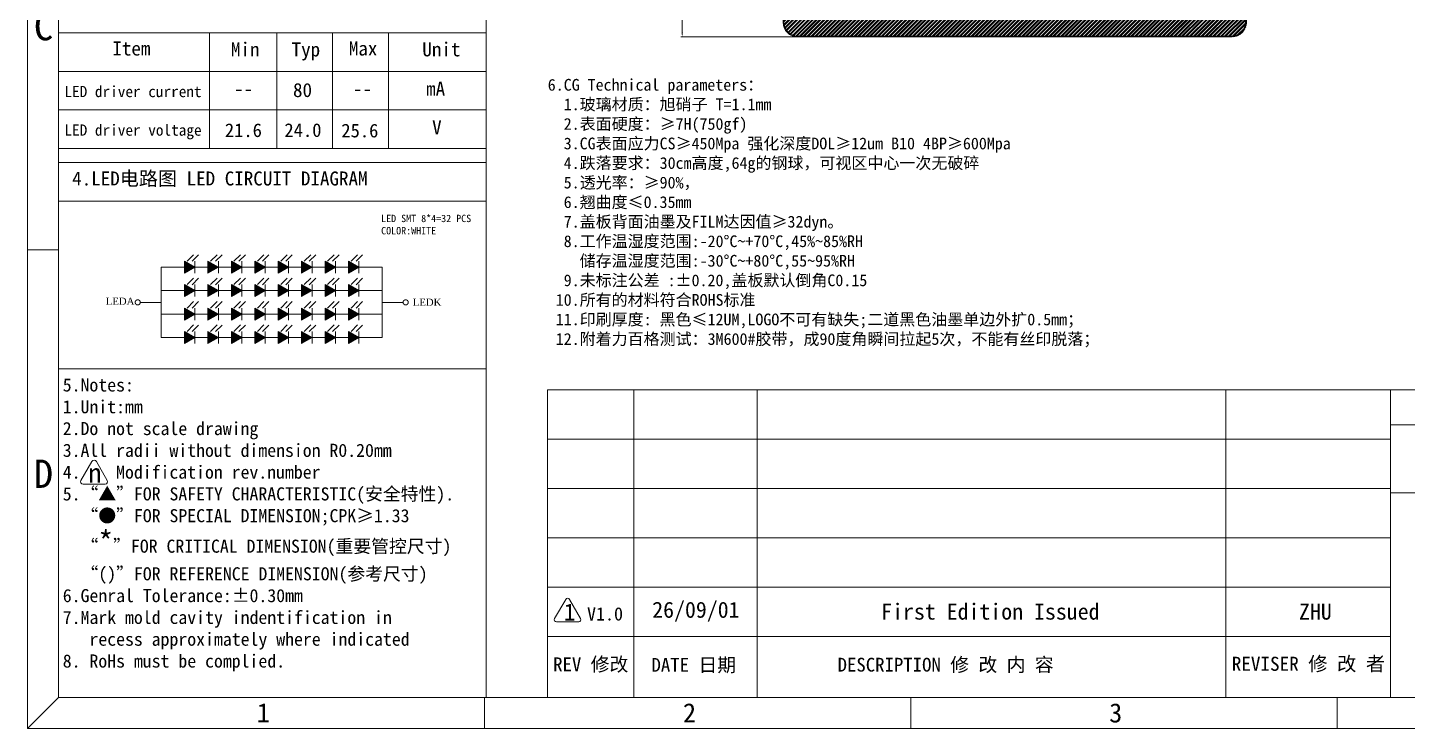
# Model space of a CAD drawing. Header units: millimetres. Extents: x 1065 to 1969, y -17351 to -16712.
# Drawn here: x 1064.9 to 1541.5, y -17351.2 to -17109.2 of the extents above; entities that cross this region are included whole.
import ezdxf

# ---------------------------------------------------------------- set-up
doc = ezdxf.new("R2010")
doc.units = ezdxf.units.MM
doc.header["$PDMODE"] = 35
doc.layers.get('0').update_dxf_attribs({"lineweight": 20})
for name, color, linetype, lineweight in [('FPC', 1, 'Continuous', 13), ('LCD', 4, 'Continuous', 15), ('SPEC', 253, 'Continuous', 0), ('图框', 7, 'Continuous', 30)]:
    doc.layers.add(name, color=color, linetype=linetype, lineweight=lineweight)
doc.layers.add('下线银浆', color=1, linetype='Continuous')
doc.styles.add('RD', font='ROMAND.shx')
doc.styles.add('ROMANS', font='ROMANS.shx')
doc.styles.add('宋体', font='')
doc.styles.add('文字', font='')
doc.styles.get('宋体').set_extended_font_data('SimSun')
doc.styles.get('文字').set_extended_font_data('SimSun')
doc.dimstyles.new('DIM', dxfattribs={"dimtxt": 2, "dimasz": 1.5, "dimexe": 0.5, "dimexo": 0.5, "dimgap": 0.5, "dimtad": 0, "dimzin": 9, "dimdsep": 46, "dimtxsty": 'ROMANS', "dimcen": 0, "dimclrd": 3, "dimclre": 3, "dimclrt": 2, "dimadec": 0, "dimazin": 0, "dimtp": 0.01, "dimtm": 0.01, "dimtfac": 0.8, "dimtmove": 0, "dimatfit": 3, "dimfxl": 1, "dimtolj": 1, "dimlwd": 18, "dimlwe": 18, "dimarcsym": 0})
doc.dimstyles.new('SH', dxfattribs={"dimscale": 1.4, "dimtxt": 2.5, "dimasz": 2.5, "dimexe": 1.25, "dimexo": 0.625, "dimtad": 0, "dimdec": 1, "dimzin": 0, "dimdsep": 46, "dimtxsty": 'RD', "dimcen": 2.5, "dimadec": 0, "dimazin": 0, "dimtfac": 0.6, "dimtdec": 4, "dimtmove": 0, "dimatfit": 3, "dimfxl": 1, "dimtolj": 1, "dimarcsym": 0})

# ---------------------------------------------------------------- blocks, each defined once
blk = doc.blocks.new('*D28')
at = {"color": 3, "linetype": 'Continuous', "lineweight": 18}
for p, q in [((1331.02, -16862.4), (1290.52, -16862.4)), ((1291.02, -16863.9), (1291.02, -16962.42)), ((1291.02, -17110.9), (1291.02, -17012.37))]:
    blk.add_line(p, q, dxfattribs=at)
at = {"color": 3, "lineweight": 18}
blk.add_line((1331.08, -17112.4), (1290.52, -17112.4), dxfattribs=at)
at = {"color": 3, "lineweight": 5}
for points in [[(1290.77, -16863.9), (1291.27, -16863.9), (1291.02, -16862.4)], [(1290.77, -17110.9), (1291.27, -17110.9), (1291.02, -17112.4)]]:
    blk.add_solid(points, dxfattribs=at)
at = {"layer": 'Defpoints', "color": 0, "lineweight": 5}
for p in [(1291.02, -16862.4), (1331.52, -16862.4), (1331.58, -17112.4)]:
    blk.add_point(p, dxfattribs=at)
at = {"color": 2, "insert": (1291.02, -16987.4), "char_height": 4, "attachment_point": 5, "rotation": 90, "style": 'ROMANS'}
blk.add_mtext('\\A1;250%%P0.1 CG OD', dxfattribs=at)

msp = doc.modelspace()

# ---------------------------------------------------------------- hatches: boundary and pattern name
h = msp.add_hatch()
h.set_pattern_fill('ANSI32', color=8, scale=0.1)
h.set_pattern_definition([(45, (-455.9367, 11.4647), (-0.67351921, 0.67351921), []), (45, (-455.4877, 11.4647), (-0.67351921, 0.67351921), [])])
h.paths.add_polyline_path([(1485.871, -16867.397, 0.4142136), (1480.871, -16862.397), (1330.871, -16862.397, 0.4142136), (1325.871, -16867.397), (1325.871, -17107.397, 0.4142136), (1330.871, -17112.397), (1480.871, -17112.397, 0.4142136), (1485.871, -17107.397)])
h.paths.add_polyline_path([(1473.871, -17095.997), (1337.871, -17095.997), (1337.871, -16878.797), (1473.871, -16878.797)], flags=16)
at = {"layer": '下线银浆'}
for points in [[(1119.148, -17189.857), (1119.148, -17193.993), (1122.729, -17191.925)], [(1127.235, -17189.857), (1127.235, -17193.993), (1130.816, -17191.925)], [(1135.322, -17189.857), (1135.322, -17193.993), (1138.903, -17191.925)], [(1143.409, -17189.857), (1143.409, -17193.993), (1146.99, -17191.925)], [(1151.496, -17189.857), (1151.496, -17193.993), (1155.077, -17191.925)], [(1159.583, -17189.857), (1159.583, -17193.993), (1163.164, -17191.925)], [(1167.67, -17189.857), (1167.67, -17193.993), (1171.251, -17191.925)], [(1175.757, -17189.857), (1175.757, -17193.993), (1179.338, -17191.925)], [(1119.148, -17197.944), (1119.148, -17202.08), (1122.729, -17200.012)], [(1127.235, -17197.944), (1127.235, -17202.08), (1130.816, -17200.012)], [(1135.322, -17197.944), (1135.322, -17202.08), (1138.903, -17200.012)], [(1143.409, -17197.944), (1143.409, -17202.08), (1146.99, -17200.012)], [(1151.496, -17197.944), (1151.496, -17202.08), (1155.077, -17200.012)], [(1159.583, -17197.944), (1159.583, -17202.08), (1163.164, -17200.012)], [(1167.67, -17197.944), (1167.67, -17202.08), (1171.251, -17200.012)], [(1175.757, -17197.944), (1175.757, -17202.08), (1179.338, -17200.012)], [(1119.148, -17206.031), (1119.148, -17210.167), (1122.729, -17208.099)], [(1127.235, -17206.031), (1127.235, -17210.167), (1130.816, -17208.099)], [(1135.322, -17206.031), (1135.322, -17210.167), (1138.903, -17208.099)], [(1143.409, -17206.031), (1143.409, -17210.167), (1146.99, -17208.099)], [(1151.496, -17206.031), (1151.496, -17210.167), (1155.077, -17208.099)], [(1159.583, -17206.031), (1159.583, -17210.167), (1163.164, -17208.099)], [(1167.67, -17206.031), (1167.67, -17210.167), (1171.251, -17208.099)], [(1175.757, -17206.031), (1175.757, -17210.167), (1179.338, -17208.099)], [(1119.148, -17214.118), (1119.148, -17218.254), (1122.729, -17216.186)], [(1127.235, -17214.118), (1127.235, -17218.254), (1130.816, -17216.186)], [(1135.322, -17214.118), (1135.322, -17218.254), (1138.903, -17216.186)], [(1143.409, -17214.118), (1143.409, -17218.254), (1146.99, -17216.186)], [(1151.496, -17214.118), (1151.496, -17218.254), (1155.077, -17216.186)], [(1159.583, -17214.118), (1159.583, -17218.254), (1163.164, -17216.186)], [(1167.67, -17214.118), (1167.67, -17218.254), (1171.251, -17216.186)], [(1175.757, -17214.118), (1175.757, -17218.254), (1179.338, -17216.186)]]:
    msp.add_hatch(color=7, dxfattribs=at).paths.add_polyline_path(points)

# ---------------------------------------------------------------- linework, layer by layer
at = {"color": 0, "lineweight": 0}
for p, q in [((1223.32, -17340.505), (1223.32, -16911.279)), ((1223.281, -17218.025), (1223.281, -17093.191)), ((1223.32, -17150.92), (1223.32, -17097.686)), ((1075.599, -17110.995), (1223.32, -17110.995)), ((1075.599, -17124.303), (1223.32, -17124.303)), ((1075.599, -17137.612), (1223.32, -17137.612)), ((1075.599, -17150.92), (1223.32, -17150.92)), ((1075.599, -17155.755), (1223.32, -17155.755)), ((1075.599, -17169.064), (1223.32, -17169.064)), ((1075.599, -17227.003), (1223.32, -17227.003))]:
    msp.add_line(p, q, dxfattribs=at)
at = {"color": 0, "linetype": 'Continuous', "lineweight": 0}
for p, q in [((1127.79, -17110.995), (1127.79, -17150.92)), ((1127.79, -17110.995), (1127.79, -17150.92)), ((1150.978, -17110.995), (1150.978, -17150.92)), ((1170.293, -17110.995), (1170.293, -17150.92)), ((1189.608, -17110.995), (1189.608, -17150.92))]:
    msp.add_line(p, q, dxfattribs=at)
at = {"color": 8}
msp.add_lwpolyline([(1330.871, -17112.397), (1480.871, -17112.397, 0.4142136), (1485.871, -17107.397), (1485.871, -16867.397, 0.4142136), (1480.871, -16862.397), (1330.871, -16862.397, 0.4142136), (1325.871, -16867.397), (1325.871, -17107.397, 0.4142136)], format="xyb", close=True, dxfattribs=at)
at = {"color": 2}
msp.add_lwpolyline([(1485.571, -16868.728), (1485.571, -16867.397, 0.4142136), (1480.871, -16862.697), (1330.871, -16862.697, 0.4142136), (1326.171, -16867.397), (1326.171, -17107.397, 0.4142136), (1330.871, -17112.097), (1480.871, -17112.097, 0.4142136), (1485.571, -17107.397), (1485.571, -16874.728, -0.4142136), (1486.071, -16874.228), (1490.071, -16874.228, 0.4142136), (1490.571, -16873.728), (1490.571, -16869.728, 0.4142136), (1490.071, -16869.228), (1486.071, -16869.228, -0.4142136)], format="xyb", close=True, dxfattribs=at)
at = {"layer": 'FPC', "color": 7}
for p, q in [((1187.425, -17191.925), (1111.061, -17191.925)), ((1111.061, -17191.925), (1111.061, -17216.186)), ((1187.425, -17191.925), (1187.425, -17216.186)), ((1187.425, -17200.012), (1111.061, -17200.012)), ((1111.061, -17204.056), (1103.86, -17204.056)), ((1187.425, -17204.056), (1194.626, -17204.056)), ((1187.425, -17208.099), (1111.061, -17208.099)), ((1187.425, -17216.186), (1111.061, -17216.186))]:
    msp.add_line(p, q, dxfattribs=at)
at = {"layer": 'SPEC', "color": 7}
for p, q in [((1122.729, -17191.925), (1119.148, -17189.857)), ((1119.148, -17189.857), (1119.148, -17193.993)), ((1122.729, -17191.925), (1119.148, -17193.993)), ((1122.729, -17189.857), (1122.729, -17193.993)), ((1130.816, -17191.925), (1127.235, -17189.857)), ((1127.235, -17189.857), (1127.235, -17193.993)), ((1130.816, -17191.925), (1127.235, -17193.993)), ((1130.816, -17189.857), (1130.816, -17193.993)), ((1138.903, -17191.925), (1135.322, -17189.857)), ((1135.322, -17189.857), (1135.322, -17193.993)), ((1138.903, -17191.925), (1135.322, -17193.993)), ((1138.903, -17189.857), (1138.903, -17193.993)), ((1146.99, -17191.925), (1143.409, -17189.857)), ((1143.409, -17189.857), (1143.409, -17193.993)), ((1146.99, -17191.925), (1143.409, -17193.993)), ((1146.99, -17189.857), (1146.99, -17193.993)), ((1155.077, -17191.925), (1151.496, -17189.857)), ((1151.496, -17189.857), (1151.496, -17193.993)), ((1155.077, -17191.925), (1151.496, -17193.993)), ((1155.077, -17189.857), (1155.077, -17193.993)), ((1163.164, -17191.925), (1159.583, -17189.857)), ((1159.583, -17189.857), (1159.583, -17193.993)), ((1163.164, -17191.925), (1159.583, -17193.993)), ((1163.164, -17189.857), (1163.164, -17193.993)), ((1171.251, -17191.925), (1167.67, -17189.857)), ((1167.67, -17189.857), (1167.67, -17193.993)), ((1171.251, -17191.925), (1167.67, -17193.993)), ((1171.251, -17189.857), (1171.251, -17193.993)), ((1179.338, -17191.925), (1175.757, -17189.857)), ((1175.757, -17189.857), (1175.757, -17193.993)), ((1179.338, -17191.925), (1175.757, -17193.993)), ((1179.338, -17189.857), (1179.338, -17193.993)), ((1122.729, -17200.012), (1119.148, -17197.944)), ((1119.148, -17197.944), (1119.148, -17202.08)), ((1122.729, -17197.944), (1122.729, -17202.08)), ((1130.816, -17200.012), (1127.235, -17197.944)), ((1127.235, -17197.944), (1127.235, -17202.08)), ((1130.816, -17197.944), (1130.816, -17202.08)), ((1138.903, -17200.012), (1135.322, -17197.944)), ((1135.322, -17197.944), (1135.322, -17202.08)), ((1138.903, -17197.944), (1138.903, -17202.08)), ((1146.99, -17200.012), (1143.409, -17197.944)), ((1143.409, -17197.944), (1143.409, -17202.08)), ((1146.99, -17197.944), (1146.99, -17202.08)), ((1155.077, -17200.012), (1151.496, -17197.944)), ((1151.496, -17197.944), (1151.496, -17202.08)), ((1155.077, -17197.944), (1155.077, -17202.08)), ((1163.164, -17200.012), (1159.583, -17197.944)), ((1159.583, -17197.944), (1159.583, -17202.08)), ((1163.164, -17197.944), (1163.164, -17202.08)), ((1171.251, -17200.012), (1167.67, -17197.944)), ((1167.67, -17197.944), (1167.67, -17202.08)), ((1171.251, -17197.944), (1171.251, -17202.08)), ((1179.338, -17200.012), (1175.757, -17197.944)), ((1175.757, -17197.944), (1175.757, -17202.08)), ((1179.338, -17197.944), (1179.338, -17202.08)), ((1122.729, -17200.012), (1119.148, -17202.08)), ((1130.816, -17200.012), (1127.235, -17202.08)), ((1138.903, -17200.012), (1135.322, -17202.08)), ((1146.99, -17200.012), (1143.409, -17202.08)), ((1155.077, -17200.012), (1151.496, -17202.08)), ((1163.164, -17200.012), (1159.583, -17202.08)), ((1171.251, -17200.012), (1167.67, -17202.08)), ((1179.338, -17200.012), (1175.757, -17202.08)), ((1122.729, -17208.099), (1119.148, -17206.031)), ((1119.148, -17206.031), (1119.148, -17210.167)), ((1122.729, -17206.031), (1122.729, -17210.167)), ((1130.816, -17208.099), (1127.235, -17206.031)), ((1127.235, -17206.031), (1127.235, -17210.167)), ((1130.816, -17206.031), (1130.816, -17210.167)), ((1138.903, -17208.099), (1135.322, -17206.031)), ((1135.322, -17206.031), (1135.322, -17210.167)), ((1138.903, -17206.031), (1138.903, -17210.167)), ((1146.99, -17208.099), (1143.409, -17206.031)), ((1143.409, -17206.031), (1143.409, -17210.167)), ((1146.99, -17206.031), (1146.99, -17210.167)), ((1155.077, -17208.099), (1151.496, -17206.031)), ((1151.496, -17206.031), (1151.496, -17210.167)), ((1155.077, -17206.031), (1155.077, -17210.167)), ((1163.164, -17208.099), (1159.583, -17206.031)), ((1159.583, -17206.031), (1159.583, -17210.167)), ((1163.164, -17206.031), (1163.164, -17210.167)), ((1171.251, -17208.099), (1167.67, -17206.031)), ((1167.67, -17206.031), (1167.67, -17210.167)), ((1171.251, -17206.031), (1171.251, -17210.167)), ((1179.338, -17208.099), (1175.757, -17206.031)), ((1175.757, -17206.031), (1175.757, -17210.167)), ((1179.338, -17206.031), (1179.338, -17210.167)), ((1122.729, -17208.099), (1119.148, -17210.167)), ((1130.816, -17208.099), (1127.235, -17210.167)), ((1138.903, -17208.099), (1135.322, -17210.167)), ((1146.99, -17208.099), (1143.409, -17210.167)), ((1155.077, -17208.099), (1151.496, -17210.167)), ((1163.164, -17208.099), (1159.583, -17210.167)), ((1171.251, -17208.099), (1167.67, -17210.167)), ((1179.338, -17208.099), (1175.757, -17210.167)), ((1122.729, -17216.186), (1119.148, -17214.118)), ((1119.148, -17214.118), (1119.148, -17218.254)), ((1122.729, -17216.186), (1119.148, -17218.254)), ((1122.729, -17214.118), (1122.729, -17218.254)), ((1130.816, -17216.186), (1127.235, -17214.118)), ((1127.235, -17214.118), (1127.235, -17218.254)), ((1130.816, -17216.186), (1127.235, -17218.254)), ((1130.816, -17214.118), (1130.816, -17218.254)), ((1138.903, -17216.186), (1135.322, -17214.118)), ((1135.322, -17214.118), (1135.322, -17218.254)), ((1138.903, -17216.186), (1135.322, -17218.254)), ((1138.903, -17214.118), (1138.903, -17218.254)), ((1146.99, -17216.186), (1143.409, -17214.118)), ((1143.409, -17214.118), (1143.409, -17218.254)), ((1146.99, -17216.186), (1143.409, -17218.254)), ((1146.99, -17214.118), (1146.99, -17218.254)), ((1155.077, -17216.186), (1151.496, -17214.118)), ((1151.496, -17214.118), (1151.496, -17218.254)), ((1155.077, -17216.186), (1151.496, -17218.254)), ((1155.077, -17214.118), (1155.077, -17218.254)), ((1163.164, -17216.186), (1159.583, -17214.118)), ((1159.583, -17214.118), (1159.583, -17218.254)), ((1163.164, -17216.186), (1159.583, -17218.254)), ((1163.164, -17214.118), (1163.164, -17218.254)), ((1171.251, -17216.186), (1167.67, -17214.118)), ((1167.67, -17214.118), (1167.67, -17218.254)), ((1171.251, -17216.186), (1167.67, -17218.254)), ((1171.251, -17214.118), (1171.251, -17218.254)), ((1179.338, -17216.186), (1175.757, -17214.118)), ((1175.757, -17214.118), (1175.757, -17218.254)), ((1179.338, -17216.186), (1175.757, -17218.254)), ((1179.338, -17214.118), (1179.338, -17218.254))]:
    msp.add_line(p, q, dxfattribs=at)
at = {"layer": 'SPEC', "color": 7, "const_width": 0.355}
for points in [[(1103.86, -17204.056, -1), (1102.087, -17204.056, -1)], [(1196.399, -17204.056, -1), (1194.626, -17204.056, -1)]]:
    msp.add_lwpolyline(points, format="xyb", close=True, dxfattribs=at)
at = {"layer": '图框', "color": 0, "lineweight": 0}
for p, q in [((1075.599, -17093.191), (1075.599, -17218.025)), ((1075.599, -17097.686), (1075.599, -17150.92)), ((1075.599, -17129.139), (1075.599, -17340.505)), ((1064.941, -17185.953), (1075.599, -17185.953)), ((1244.527, -17234.262), (1244.527, -17340.505)), ((1244.527, -17234.262), (1535.597, -17234.262)), ((1274.323, -17340.505), (1274.323, -17234.262)), ((1316.887, -17340.505), (1316.887, -17234.262)), ((1478.786, -17340.505), (1478.786, -17234.262)), ((1535.597, -17246.385), (1657.017, -17246.385)), ((1244.527, -17251.288), (1535.597, -17251.288)), ((1244.527, -17268.314), (1535.597, -17268.314)), ((1535.597, -17265.236), (1535.597, -17340.505)), ((1535.597, -17269.83), (1657.017, -17269.83)), ((1244.527, -17285.34), (1535.597, -17285.34)), ((1244.527, -17302.366), (1535.597, -17302.366)), ((1244.527, -17319.392), (1535.597, -17319.392)), ((1075.599, -17340.505), (1064.941, -17351.164)), ((1207.849, -17340.505), (1535.597, -17340.505)), ((1222.791, -17351.164), (1222.791, -17340.505)), ((1369.983, -17351.164), (1369.983, -17340.505)), ((1517.175, -17351.164), (1517.175, -17340.505))]:
    msp.add_line(p, q, dxfattribs=at)
for points in [[(1064.941, -16711.64), (1969.41, -16711.64), (1969.41, -17351.164), (1064.941, -17351.164)], [(1075.599, -16722.299), (1958.751, -16722.299), (1958.751, -17340.505), (1075.599, -17340.505)], [(1535.597, -17234.262), (1657.017, -17234.262), (1657.017, -17340.505), (1535.597, -17340.505)]]:
    msp.add_lwpolyline(points, close=True, dxfattribs=at)
at = {"layer": '图框', "lineweight": 0}
msp.add_lwpolyline([(1083.354, -17265.538), (1087.142, -17258.976, -0.5773503), (1088.68, -17258.976), (1092.468, -17265.538, -0.5773503), (1091.699, -17266.87), (1084.123, -17266.87, -0.5773503)], format="xyb", close=True, dxfattribs=at)
at = {"layer": '图框', "color": 2, "lineweight": 0}
msp.add_lwpolyline([(1250.785, -17306.625), (1246.954, -17313.26, 0.5773503), (1247.613, -17314.402), (1255.275, -17314.402, 0.5773503), (1255.934, -17313.26), (1252.103, -17306.625, 0.5773503)], format="xyb", close=True, dxfattribs=at)

# ---------------------------------------------------------------- texts
at = {"color": 7, "lineweight": -3, "insert": (1244.582, -17126.913), "char_height": 4.05, "width": 838.9208, "attachment_point": 1, "style": '宋体'}
msp.add_mtext('{\\C0;6.CG Technical parameters：\\P  1.玻璃材质：旭硝子 T=1.1mm\\P  2.表面硬度：≥7H\\C256;(750gf)\\C0;\\P  3.CG表面应力CS≥450Mpa 强化深度DOL≥12um \\C256;B10 4BP≥600Mpa\\C0;\\P  4.跌落要求：30cm高度,64g的钢球，可视区中心一次无破碎\\P  5.透光率：≥90%，\\P  6.翘曲度≤0.35mm\\P  7.盖板背面油墨及FILM达因值≥32dyn。\\P  8.工作温湿度范围:-20°C~+70°C,45%~85%RH\\P    储存温湿度范围:-30°C~+80°C,55~95%RH\\P  9.未标注公差 :±0.20,盖板默认倒角C0.15\\P 10.所有的材料符合ROHS标准 \\P 11.\\C256;印刷厚度: 黑色≤12UM,LOGO不可有缺失;二道黑色油墨单边外扩0.5mm；\\P 12.附着力百格测试：3M600#胶带，成90度角瞬间拉起5次，不能有丝印脱落；}', dxfattribs=at)
at = {"color": 2, "insert": (1187.04, -17177.219), "char_height": 2.540419, "width": 36.94984, "attachment_point": 4, "style": '宋体'}
msp.add_mtext('{\\C0;LED\\fSimSun|b0|i0|c186|p54; \\fSimSun|b0|i0|c134|p54;SMT\\fSimSun|b0|i0|c186|p54; \\fSimSun|b0|i0|c134|p54;8*4=32\\fSimSun|b0|i0|c186|p54; \\fSimSun|b0|i0|c134|p54;PCS\\fSimSun|b0|i0|c186|p54;\\P\\fSimSun|b0|i0|c134|p54;COLOR:WHITE}', dxfattribs=at)
at = {"color": 0, "lineweight": 0, "attachment_point": 5, "style": '宋体'}
for s, insert, char_height, width in [('REV 修改', (1259.425, -17329.296), 4.7647, 49.41072), ('DATE 日期', (1295.017, -17329.503), 4.7647, 49.0274), ('DESCRIPTION 修 改 内 容', (1381.996, -17329.442), 4.76469, 203.57452), ('REVISER 修 改 者', (1507.285, -17329.135), 4.86176, 96.70162)]:
    msp.add_mtext(s, dxfattribs=dict(at, insert=insert, char_height=char_height, width=width))
at = {"layer": 'LCD', "color": 2, "lineweight": 0, "attachment_point": 1, "style": '宋体'}
for s, insert, char_height, width in [('{\\C0;Item}', (1094.2, -17113.978), 4.8354, 161.52341), ('{\\C0;Min}', (1135.179, -17114.312), 4.8354, 161.52341), ('{\\C0;Typ}', (1156.112, -17114.312), 4.8354, 161.52341), ('{\\C0;Max}', (1175.877, -17113.978), 4.8354, 161.52341), ('{\\C0;Unit}', (1201.276, -17114.277), 4.8354, 161.52341), ('{\\C0;LED driver current}', (1077.669, -17129.334), 3.86833, 161.52341), ('{\\C0;--}', (1136.24, -17127.884), 4.8354, 161.52341), ('80', (1156.602, -17128.338), 4.8354, 161.52341), ('{\\C0;--}', (1177.316, -17127.884), 4.8354, 161.52341), ('{\\C0;  mA}', (1195.994, -17127.884), 4.8354, 161.52341), ('{\\C0;LED driver voltage}', (1077.669, -17142.643), 3.86833, 161.52341), ('{\\C0; }21.6', (1129.869, -17142.274), 4.70279, 157.0932), ('{\\C0; } 24.0', (1147.244, -17142.235), 4.70279, 157.0932), ('25.6', (1173.293, -17142.394), 4.7028, 157.0932), ('{\\C0;  V}', (1198.067, -17141.192), 4.8354, 161.52341), ('{\\fSimSun|b1|i0|c134|p2;\\C0;4.LED电路图 LED CIRCUIT DIAGRAM}', (1080.331, -17158.871), 4.83541, 161.52341), ('{\\C0;5.Notes:\\P1.Unit:mm\\P2.Do not scale drawing\\P3.All radii without dimension R0.20mm\\P4.    Modification rev.number\\P5.“▲”FOR SAFETY CHARACTERISTIC(安全特性).\\P  “●”FOR SPECIAL DIMENSION;CPK≥1.33\\P  “\\H1.667x;*\\H0.6002x;”FOR CRITICAL DIMENSION(重要管控尺寸)\\P  “()”FOR REFERENCE DIMENSION(参考尺寸) \\P6.Genral Tolerance:±0.30mm\\P7.Mark\\fSimSun|b0|i0|c136|p2; \\fSimSun|b0|i0|c134|p2;mold\\fSimSun|b0|i0|c136|p2; \\fSimSun|b0|i0|c134|p2;cavity\\fSimSun|b0|i0|c136|p2; \\fSimSun|b0|i0|c134|p2;indentification\\fSimSun|b0|i0|c136|p2; \\fSimSun|b0|i0|c134|p2;in\\fSimSun|b0|i0|c136|p2; \\fSimSun|b0|i0|c134|p2;\\P   recess\\fSimSun|b0|i0|c136|p2; \\fSimSun|b0|i0|c134|p2;approximately\\fSimSun|b0|i0|c136|p2; \\fSimSun|b0|i0|c134|p2;where\\fSimSun|b0|i0|c136|p2; \\fSimSun|b0|i0|c134|p2;indicated\\P8. RoHs must be complied.}', (1077.084, -17230.321), 4.513052, 150.32373)]:
    msp.add_mtext(s, dxfattribs=dict(at, insert=insert, char_height=char_height, width=width))
at = {"layer": '下线银浆', "color": 7, "char_height": 2.45251, "width": 9.8537, "attachment_point": 1}
for s, insert in [('{\\fTimes New Roman|b0|i0|c0|p18;LEDA}', (1091.943, -17202.438)), ('{\\fTimes New Roman|b0|i0|c0|p18;LED\\fTimes New Roman|b0|i0|c186|p18;K}', (1197.966, -17202.785))]:
    msp.add_mtext(s, dxfattribs=dict(at, insert=insert))
at = {"layer": '图框', "color": 0, "lineweight": 0, "style": '文字'}
for s, height, p in [('C', 9.792, (1067.087, -17113.577)), ('D', 9.792, (1067.087, -17268.129)), ('1', 6.631, (1144.099, -17349.11)), ('2', 6.631, (1291.291, -17349.11)), ('3', 6.631, (1438.483, -17349.11))]:
    msp.add_text(s, height=height, dxfattribs=at).set_placement(p)
at = {"layer": '图框', "lineweight": 0, "insert": (1085.914, -17259.642), "char_height": 6.657, "attachment_point": 1, "style": '宋体'}
msp.add_mtext('n', dxfattribs=at)
at = {"layer": '图框', "color": 2, "lineweight": 0, "attachment_point": 5, "style": '宋体'}
for s, insert, char_height, width in [('26/09/01', (1295.741, -17310.879), 5.5423, 42.5647), ('First Edition Issued', (1397.436, -17310.879), 5.54228, 203.57452), ('ZHU', (1509.69, -17310.879), 5.5423, 51.81365)]:
    msp.add_mtext(s, dxfattribs=dict(at, insert=insert, char_height=char_height, width=width))
at = {"layer": '图框', "color": 2, "lineweight": 0, "insert": (1250.16, -17308.048), "char_height": 5.86921, "attachment_point": 1, "style": '宋体'}
msp.add_mtext('1 {\\H0.7783x;V1.0}', dxfattribs=at)

# ---------------------------------------------------------------- dimensions: what is measured, and where the dimension line sits
dim = msp.add_linear_dim(base=(1291.025, -16862.397), p1=(1331.585, -17112.397), p2=(1331.519, -16862.397), angle=90, text='<>%%P0.1 CG OD', dimstyle='DIM', override={"dimtxt": 4, "dimfxl": 0.8})
dim.commit()
dim.dimension.update_dxf_attribs({"geometry": '*D28', "text_midpoint": (1291.025, -16987.397)})

# ---------------------------------------------------------------- leaders
at = {"layer": 'SPEC', "color": 7}
for points in [[(1122.277, -17187.605), (1120.036, -17189.846)], [(1124.015, -17187.624), (1121.773, -17189.865)], [(1130.364, -17187.605), (1128.123, -17189.846)], [(1132.102, -17187.624), (1129.86, -17189.865)], [(1138.451, -17187.605), (1136.21, -17189.846)], [(1140.189, -17187.624), (1137.948, -17189.865)], [(1146.538, -17187.605), (1144.297, -17189.846)], [(1148.276, -17187.624), (1146.035, -17189.865)], [(1154.625, -17187.605), (1152.384, -17189.846)], [(1156.363, -17187.624), (1154.122, -17189.865)], [(1162.712, -17187.605), (1160.471, -17189.846)], [(1164.45, -17187.624), (1162.209, -17189.865)], [(1170.799, -17187.605), (1168.558, -17189.846)], [(1172.537, -17187.624), (1170.296, -17189.865)], [(1178.886, -17187.605), (1176.645, -17189.846)], [(1180.624, -17187.624), (1178.383, -17189.865)], [(1122.277, -17195.692), (1120.036, -17197.933)], [(1124.015, -17195.711), (1121.773, -17197.952)], [(1130.364, -17195.692), (1128.123, -17197.933)], [(1132.102, -17195.711), (1129.86, -17197.952)], [(1138.451, -17195.692), (1136.21, -17197.933)], [(1140.189, -17195.711), (1137.948, -17197.952)], [(1146.538, -17195.692), (1144.297, -17197.933)], [(1148.276, -17195.711), (1146.035, -17197.952)], [(1154.625, -17195.692), (1152.384, -17197.933)], [(1156.363, -17195.711), (1154.122, -17197.952)], [(1162.712, -17195.692), (1160.471, -17197.933)], [(1164.45, -17195.711), (1162.209, -17197.952)], [(1170.799, -17195.692), (1168.558, -17197.933)], [(1172.537, -17195.711), (1170.296, -17197.952)], [(1178.886, -17195.692), (1176.645, -17197.933)], [(1180.624, -17195.711), (1178.383, -17197.952)], [(1122.277, -17203.779), (1120.036, -17206.02)], [(1124.015, -17203.798), (1121.773, -17206.039)], [(1130.364, -17203.779), (1128.123, -17206.02)], [(1132.102, -17203.798), (1129.86, -17206.039)], [(1138.451, -17203.779), (1136.21, -17206.02)], [(1140.189, -17203.798), (1137.948, -17206.039)], [(1146.538, -17203.779), (1144.297, -17206.02)], [(1148.276, -17203.798), (1146.035, -17206.039)], [(1154.625, -17203.779), (1152.384, -17206.02)], [(1156.363, -17203.798), (1154.122, -17206.039)], [(1162.712, -17203.779), (1160.471, -17206.02)], [(1164.45, -17203.798), (1162.209, -17206.039)], [(1170.799, -17203.779), (1168.558, -17206.02)], [(1172.537, -17203.798), (1170.296, -17206.039)], [(1178.886, -17203.779), (1176.645, -17206.02)], [(1180.624, -17203.798), (1178.383, -17206.039)], [(1122.277, -17211.866), (1120.036, -17214.107)], [(1124.015, -17211.885), (1121.773, -17214.126)], [(1130.364, -17211.866), (1128.123, -17214.107)], [(1132.102, -17211.885), (1129.86, -17214.126)], [(1138.451, -17211.866), (1136.21, -17214.107)], [(1140.189, -17211.885), (1137.948, -17214.126)], [(1146.538, -17211.866), (1144.297, -17214.107)], [(1148.276, -17211.885), (1146.035, -17214.126)], [(1154.625, -17211.866), (1152.384, -17214.107)], [(1156.363, -17211.885), (1154.122, -17214.126)], [(1162.712, -17211.866), (1160.471, -17214.107)], [(1164.45, -17211.885), (1162.209, -17214.126)], [(1170.799, -17211.866), (1168.558, -17214.107)], [(1172.537, -17211.885), (1170.296, -17214.126)], [(1178.886, -17211.866), (1176.645, -17214.107)], [(1180.624, -17211.885), (1178.383, -17214.126)]]:
    msp.add_leader(points, dimstyle='SH', override={"dimscale": 0.25, "dimasz": 2, "dimtoh": 1}, dxfattribs=at)

doc.saveas('drawing.dxf')
